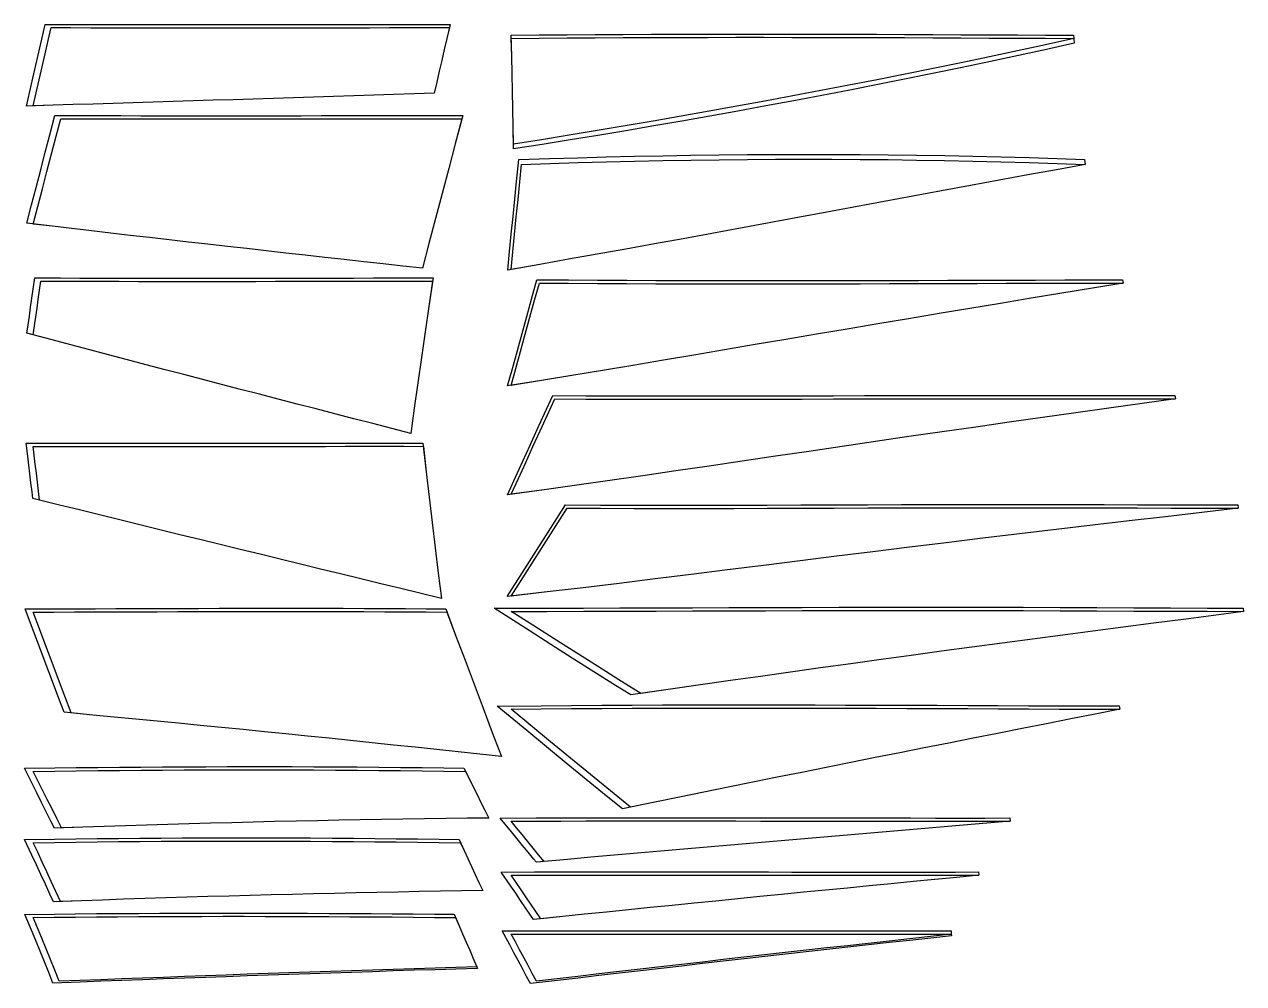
# Model space of a CAD drawing. Extents: x -48 to 15679, y -14 to 10688.
# Drawn here: x 8133 to 15679, y -14 to 5926 of the extents above; entities that cross this region are included whole.
import ezdxf

# ---------------------------------------------------------------- set-up
doc = ezdxf.new("R2010")
doc.units = 0
for name, color, linetype in [('22', 3, 'CONTINUOUS'), ('23', 3, 'CONTINUOUS'), ('24', 3, 'CONTINUOUS'), ('25', 3, 'CONTINUOUS'), ('26', 3, 'CONTINUOUS'), ('27', 3, 'CONTINUOUS'), ('28', 3, 'CONTINUOUS'), ('29', 3, 'CONTINUOUS'), ('31', 3, 'CONTINUOUS'), ('32', 3, 'CONTINUOUS'), ('33', 3, 'CONTINUOUS'), ('34', 3, 'CONTINUOUS'), ('35', 3, 'CONTINUOUS'), ('36', 3, 'CONTINUOUS'), ('37', 3, 'CONTINUOUS'), ('38', 3, 'CONTINUOUS'), ('39', 3, 'CONTINUOUS'), ('40', 3, 'CONTINUOUS')]:
    doc.layers.add(name, color=color, linetype=linetype)

msp = doc.modelspace()

# ---------------------------------------------------------------- linework, layer by layer
at = {"layer": '22', "color": 1, "linetype": 'CONTINUOUS'}
msp.add_lwpolyline([(8309.19, -11.4898), (8283.66, 53.734), (8256.93, 120.687), (8230.31, 186.56), (8203.68, 251.833), (8177.22, 316.001), (8136.19, 413.941), (8317.9, 416.346), (8448.47, 417.75), (8579.04, 418.96), (8709.63, 419.98), (8840.23, 420.845), (8970.86, 421.482), (9101.51, 421.946), (9232.18, 422.24), (9362.87, 422.397), (9493.6, 422.356), (9624.36, 422.166), (9755.13, 421.832), (9885.94, 421.374), (10016.8, 420.758), (10147.6, 420.019), (10278.5, 419.175), (10409.5, 418.194), (10540.4, 417.11), (10671.4, 415.936), (10793.6, 414.708), (10824, 344.232), (10845.7, 293.688), (10867.5, 242.979), (10889.3, 192.102), (10911.1, 141.052), (10937.2, 79.9522), (10804.1, 75.9137), (10675, 71.9281), (10545.8, 67.8766), (10416.6, 63.7599), (10287.4, 59.5794), (10158.2, 55.3357), (10029, 51.0298), (9899.81, 46.6632), (9770.58, 42.2369), (9641.34, 37.752), (9512.08, 33.2097), (9382.81, 28.6122), (9253.53, 23.9604), (9124.23, 19.2556), (8994.91, 14.4993), (8865.58, 9.6936), (8736.23, 4.8397), (8606.86, -0.061), (8477.47, -5.0069), (8309.19, -11.4898), (8309.19, -11.4898)], dxfattribs=at)
at = {"layer": '22', "color": 5, "linetype": 'CONTINUOUS'}
msp.add_lwpolyline([(8347.67, 0), (8320.91, 68.322), (8294.07, 135.521), (8267.33, 201.706), (8240.72, 266.94), (8214.2, 331.249), (8187.65, 394.62), (8318.16, 396.348), (8448.69, 397.751), (8579.23, 398.961), (8709.79, 399.98), (8840.36, 400.846), (8970.96, 401.483), (9101.58, 401.946), (9232.23, 402.24), (9362.9, 402.397), (9493.6, 402.356), (9624.33, 402.166), (9755.08, 401.832), (9885.87, 401.374), (10016.7, 400.758), (10147.5, 400.019), (10278.4, 399.175), (10409.3, 398.195), (10540.3, 397.111), (10671.3, 395.937), (10802.3, 394.62), (10824, 344.232), (10845.7, 293.688), (10867.5, 242.979), (10889.3, 192.102), (10911.1, 141.052), (10933, 89.8287), (10803.8, 85.909), (10674.6, 81.9232), (10545.5, 77.8716), (10416.3, 73.7546), (10287.1, 69.574), (10157.9, 65.3302), (10028.7, 61.024), (9899.46, 56.6573), (9770.23, 52.2309), (9640.98, 47.7458), (9511.73, 43.2034), (9382.45, 38.6058), (9253.16, 33.9538), (9123.86, 29.2489), (8994.54, 24.4924), (8865.2, 19.6866), (8735.85, 14.8325), (8606.48, 9.9317), (8477.08, 4.9856), (8347.67, 0), (8347.67, 0)], dxfattribs=at)
at = {"layer": '23', "color": 1, "linetype": 'CONTINUOUS'}
msp.add_lwpolyline([(8312.8, 492.279), (8291.47, 539.308), (8263.34, 600.605), (8235.3, 661.403), (8207.3, 721.903), (8179.38, 781.859), (8134.46, 877.447), (8319.23, 880.42), (8451.2, 882.184), (8583.16, 883.738), (8715.14, 885.079), (8847.16, 886.206), (8979.2, 887.14), (9111.29, 887.818), (9243.42, 888.282), (9375.58, 888.572), (9507.8, 888.596), (9640.07, 888.415), (9772.38, 888.034), (9904.74, 887.48), (10037.2, 886.694), (10169.6, 885.725), (10302.2, 884.601), (10434.8, 883.266), (10567.4, 881.768), (10700.1, 880.132), (10823.3, 878.431), (10855.4, 809.246), (10878.2, 760.072), (10901, 710.77), (10923.9, 661.337), (10946.8, 611.77), (10969.8, 562.069), (10838.8, 559.979), (10707.8, 557.747), (10576.9, 555.396), (10446, 552.917), (10315.1, 550.286), (10184.3, 547.533), (10053.5, 544.647), (9922.78, 541.604), (9792.06, 538.433), (9661.38, 535.123), (9530.72, 531.674), (9400.1, 528.053), (9269.51, 524.307), (9138.95, 520.418), (9008.41, 516.384), (8877.9, 512.173), (8747.41, 507.838), (8616.94, 503.358), (8486.49, 498.734), (8312.8, 492.279), (8312.8, 492.279)], dxfattribs=at)
at = {"layer": '23', "color": 5, "linetype": 'CONTINUOUS'}
msp.add_lwpolyline([(8356.06, 493.887), (8327.88, 555.863), (8299.7, 617.287), (8271.6, 678.224), (8243.6, 738.708), (8215.65, 798.741), (8187.65, 858.3), (8319.55, 860.423), (8451.46, 862.186), (8583.39, 863.739), (8715.35, 865.08), (8847.33, 866.207), (8979.34, 867.141), (9111.4, 867.818), (9243.49, 868.283), (9375.62, 868.572), (9507.8, 868.596), (9640.04, 868.415), (9772.32, 868.034), (9904.66, 867.48), (10037.1, 866.694), (10169.5, 865.725), (10302, 864.602), (10434.6, 863.267), (10567.2, 861.769), (10699.9, 860.133), (10832.6, 858.3), (10855.4, 809.246), (10878.2, 760.072), (10901, 710.77), (10923.9, 661.337), (10946.8, 611.77), (10969.8, 562.069), (10838.8, 559.979), (10707.8, 557.747), (10576.9, 555.396), (10446, 552.917), (10315.1, 550.286), (10184.3, 547.533), (10053.5, 544.647), (9922.78, 541.604), (9792.06, 538.433), (9661.38, 535.123), (9530.72, 531.674), (9400.1, 528.053), (9269.51, 524.307), (9138.95, 520.418), (9008.41, 516.384), (8877.9, 512.173), (8747.41, 507.838), (8616.94, 503.358), (8486.49, 498.734), (8356.06, 493.887), (8356.06, 493.887)], dxfattribs=at)
at = {"layer": '24', "color": 1, "linetype": 'CONTINUOUS'}
msp.add_lwpolyline([(8318.55, 948.693), (8297.49, 991.174), (8268.33, 1049.67), (8239.21, 1107.99), (8210.11, 1166.2), (8181.04, 1224.2), (8133.14, 1319.28), (8320.85, 1321.66), (8454.31, 1323.21), (8587.78, 1324.61), (8721.25, 1325.86), (8854.75, 1326.95), (8988.27, 1327.89), (9121.84, 1328.63), (9255.45, 1329.18), (9389.11, 1329.53), (9522.82, 1329.72), (9656.61, 1329.66), (9790.46, 1329.41), (9924.37, 1328.97), (10058.4, 1328.29), (10192.5, 1327.4), (10326.6, 1326.34), (10460.9, 1325.04), (10595.2, 1323.54), (10729.6, 1321.87), (10853.9, 1320.11), (10887.6, 1252.06), (10911.3, 1204.06), (10935.1, 1155.96), (10959, 1107.78), (10982.8, 1059.49), (11006.8, 1011.11), (10874, 1009.58), (10741.4, 1007.88), (10608.7, 1006.03), (10476.2, 1004.04), (10343.7, 1001.86), (10211.3, 999.535), (10078.9, 997.055), (9946.58, 994.386), (9814.33, 991.573), (9682.13, 988.6), (9549.98, 985.468), (9417.89, 982.14), (9285.84, 978.68), (9153.83, 975.065), (9021.87, 971.274), (8889.94, 967.349), (8758.05, 963.28), (8626.17, 959.075), (8494.32, 954.736), (8318.55, 948.693), (8318.55, 948.693)], dxfattribs=at)
at = {"layer": '24', "color": 5, "linetype": 'CONTINUOUS'}
msp.add_lwpolyline([(8362.49, 950.204), (8333.31, 1008.96), (8304.13, 1067.51), (8274.99, 1125.88), (8245.89, 1184.09), (8216.8, 1242.12), (8187.65, 1299.97), (8321.1, 1301.66), (8454.54, 1303.21), (8587.99, 1304.61), (8721.44, 1305.86), (8854.91, 1306.95), (8988.41, 1307.89), (9121.95, 1308.63), (9255.54, 1309.18), (9389.17, 1309.53), (9522.85, 1309.72), (9656.6, 1309.66), (9790.42, 1309.41), (9924.31, 1308.97), (10058.3, 1308.29), (10192.3, 1307.4), (10326.5, 1306.34), (10460.7, 1305.04), (10595, 1303.54), (10729.4, 1301.87), (10863.8, 1299.97), (10887.6, 1252.06), (10911.3, 1204.06), (10935.1, 1155.96), (10959, 1107.78), (10982.8, 1059.49), (11006.8, 1011.11), (10874, 1009.58), (10741.4, 1007.88), (10608.7, 1006.03), (10476.2, 1004.04), (10343.7, 1001.86), (10211.3, 999.535), (10078.9, 997.055), (9946.58, 994.386), (9814.33, 991.573), (9682.13, 988.6), (9549.98, 985.468), (9417.89, 982.14), (9285.84, 978.68), (9153.83, 975.065), (9021.87, 971.274), (8889.94, 967.349), (8758.05, 963.28), (8626.17, 959.075), (8494.32, 954.736), (8362.49, 950.204), (8362.49, 950.204)], dxfattribs=at)
at = {"layer": '25', "color": 1, "linetype": 'CONTINUOUS'}
msp.add_lwpolyline([(8379.06, 1666.16), (8346.7, 1751.82), (8307.3, 1855.82), (8267.96, 1959.98), (8228.76, 2064.12), (8189.57, 2168.27), (8137.39, 2306.3), (8315.53, 2306.84), (8443.45, 2307.26), (8571.34, 2307.69), (8699.22, 2308.12), (8827.09, 2308.55), (8954.96, 2308.95), (9082.82, 2309.34), (9210.69, 2309.68), (9338.58, 2309.96), (9466.48, 2310.2), (9594.42, 2310.34), (9722.4, 2310.4), (9850.43, 2310.36), (9978.5, 2310.22), (10106.7, 2309.95), (10234.9, 2309.55), (10363.2, 2309.02), (10491.6, 2308.32), (10620.1, 2307.46), (10741, 2306.51), (10804.2, 2138.23), (10860.4, 1989.76), (10916.6, 1840.85), (10972.8, 1691.41), (11029.1, 1541.49), (11086, 1391.23), (10952.3, 1405.95), (10818.7, 1420.51), (10685.1, 1434.93), (10551.7, 1449.2), (10418.3, 1463.31), (10285, 1477.3), (10151.7, 1491.14), (10018.5, 1504.84), (9885.41, 1518.43), (9752.34, 1531.9), (9619.32, 1545.24), (9486.35, 1558.49), (9353.42, 1571.64), (9220.51, 1584.71), (9087.64, 1597.69), (8954.79, 1610.62), (8821.95, 1623.49), (8689.12, 1636.31), (8556.29, 1649.11), (8379.06, 1666.16), (8379.06, 1666.16)], dxfattribs=at)
at = {"layer": '25', "color": 5, "linetype": 'CONTINUOUS'}
msp.add_lwpolyline([(8423.44, 1661.89), (8384.12, 1765.96), (8344.71, 1869.99), (8305.39, 1974.08), (8266.2, 2078.21), (8227.01, 2182.36), (8187.65, 2286.45), (8315.59, 2286.84), (8443.51, 2287.26), (8571.41, 2287.69), (8699.29, 2288.12), (8827.16, 2288.55), (8955.02, 2288.95), (9082.88, 2289.34), (9210.74, 2289.68), (9338.62, 2289.96), (9466.51, 2290.2), (9594.44, 2290.34), (9722.41, 2290.4), (9850.42, 2290.36), (9978.48, 2290.22), (10106.6, 2289.95), (10234.8, 2289.55), (10363.1, 2289.02), (10491.5, 2288.32), (10620, 2287.46), (10748.6, 2286.45), (10804.2, 2138.23), (10860.4, 1989.76), (10916.6, 1840.85), (10972.8, 1691.41), (11029.1, 1541.49), (11086, 1391.23), (10952.3, 1405.95), (10818.7, 1420.51), (10685.1, 1434.93), (10551.7, 1449.2), (10418.3, 1463.31), (10285, 1477.3), (10151.7, 1491.14), (10018.5, 1504.84), (9885.41, 1518.43), (9752.34, 1531.9), (9619.32, 1545.24), (9486.35, 1558.49), (9353.42, 1571.64), (9220.51, 1584.71), (9087.64, 1597.69), (8954.79, 1610.62), (8821.95, 1623.49), (8689.12, 1636.31), (8556.29, 1649.11), (8423.44, 1661.89), (8423.44, 1661.89)], dxfattribs=at)
at = {"layer": '26', "color": 1, "linetype": 'CONTINUOUS'}
msp.add_lwpolyline([(8185.07, 2990.65), (8180.34, 3031.1), (8173.86, 3086.5), (8167.38, 3141.93), (8160.9, 3197.4), (8154.41, 3252.89), (8145.04, 3333.12), (8308.28, 3332.84), (8428.86, 3332.66), (8549.44, 3332.49), (8670.01, 3332.38), (8790.58, 3332.31), (8911.16, 3332.28), (9031.74, 3332.28), (9152.34, 3332.32), (9272.95, 3332.38), (9393.59, 3332.47), (9514.25, 3332.56), (9634.95, 3332.67), (9755.68, 3332.78), (9876.46, 3332.89), (9997.29, 3332.99), (10118.2, 3333.07), (10239.1, 3333.12), (10360.2, 3333.14), (10481.3, 3333.12), (10600.2, 3333.05), (10620.5, 3155.87), (10639, 2998.75), (10657.5, 2841.64), (10676, 2684.54), (10694.7, 2527.45), (10713.8, 2370.4), (10588.9, 2401.04), (10464.1, 2431.6), (10339.4, 2462.1), (10214.7, 2492.55), (10090.2, 2522.96), (9965.71, 2553.34), (9841.3, 2583.7), (9716.94, 2614.05), (9592.63, 2644.39), (9468.35, 2674.74), (9344.12, 2705.13), (9219.91, 2735.52), (9095.71, 2765.95), (8971.54, 2796.43), (8847.37, 2826.94), (8723.21, 2857.51), (8599.05, 2888.14), (8474.89, 2918.82), (8350.72, 2949.58), (8185.07, 2990.65), (8185.07, 2990.65)], dxfattribs=at)
at = {"layer": '26', "color": 5, "linetype": 'CONTINUOUS'}
msp.add_lwpolyline([(8226.54, 2980.37), (8220.07, 3035.74), (8213.59, 3091.14), (8207.11, 3146.58), (8200.63, 3202.04), (8194.14, 3257.53), (8187.65, 3313.05), (8308.24, 3312.84), (8428.83, 3312.66), (8549.41, 3312.49), (8669.99, 3312.38), (8790.57, 3312.31), (8911.15, 3312.28), (9031.74, 3312.28), (9152.34, 3312.32), (9272.96, 3312.38), (9393.6, 3312.47), (9514.27, 3312.56), (9634.97, 3312.67), (9755.7, 3312.78), (9876.48, 3312.89), (9997.3, 3312.99), (10118.2, 3313.07), (10239.2, 3313.12), (10360.2, 3313.14), (10481.3, 3313.12), (10602.5, 3313.05), (10620.5, 3155.87), (10639, 2998.75), (10657.5, 2841.64), (10676, 2684.54), (10694.7, 2527.45), (10713.8, 2370.4), (10588.9, 2401.04), (10464.1, 2431.6), (10339.4, 2462.1), (10214.7, 2492.55), (10090.2, 2522.96), (9965.71, 2553.34), (9841.3, 2583.7), (9716.94, 2614.05), (9592.63, 2644.39), (9468.35, 2674.74), (9344.12, 2705.13), (9219.91, 2735.52), (9095.71, 2765.95), (8971.54, 2796.43), (8847.37, 2826.94), (8723.21, 2857.51), (8599.05, 2888.14), (8474.89, 2918.82), (8350.72, 2949.58), (8226.54, 2980.37), (8226.54, 2980.37)], dxfattribs=at)
at = {"layer": '27', "color": 1, "linetype": 'CONTINUOUS'}
msp.add_lwpolyline([(8148.72, 4013.88), (8155.94, 4064.54), (8163.84, 4119.93), (8171.74, 4175.35), (8179.64, 4230.8), (8187.55, 4286.26), (8197.53, 4356.2), (8356.03, 4355.79), (8476.94, 4355.51), (8597.86, 4355.24), (8718.79, 4355.03), (8839.74, 4354.87), (8960.73, 4354.76), (9081.74, 4354.7), (9202.78, 4354.67), (9323.86, 4354.69), (9444.98, 4354.74), (9566.15, 4354.82), (9687.37, 4354.92), (9808.64, 4355.05), (9929.97, 4355.2), (10051.3, 4355.34), (10172.8, 4355.51), (10294.3, 4355.67), (10415.9, 4355.83), (10537.6, 4355.97), (10662.3, 4356.11), (10636.4, 4178.65), (10613.7, 4021.3), (10591, 3864.05), (10568.5, 3706.94), (10546.2, 3549.97), (10524.1, 3393.14), (10406.7, 3423.36), (10289.4, 3453.57), (10172.2, 3483.81), (10055.1, 3514.05), (9938.06, 3544.31), (9821.1, 3574.6), (9704.19, 3604.92), (9587.33, 3635.27), (9470.52, 3665.66), (9353.76, 3696.11), (9237.04, 3726.6), (9120.35, 3757.14), (9003.69, 3787.73), (8887.06, 3818.39), (8770.46, 3849.11), (8653.87, 3879.88), (8537.3, 3910.72), (8420.75, 3941.64), (8304.2, 3972.57), (8148.72, 4013.88), (8148.72, 4013.88)], dxfattribs=at)
at = {"layer": '27', "color": 5, "linetype": 'CONTINUOUS'}
msp.add_lwpolyline([(8187.65, 4003.54), (8195.54, 4058.9), (8203.44, 4114.29), (8211.34, 4169.71), (8219.24, 4225.15), (8227.15, 4280.62), (8235.07, 4336.1), (8355.98, 4335.79), (8476.89, 4335.51), (8597.81, 4335.24), (8718.76, 4335.03), (8839.72, 4334.87), (8960.71, 4334.76), (9081.73, 4334.7), (9202.77, 4334.67), (9323.86, 4334.69), (9444.99, 4334.74), (9566.17, 4334.82), (9687.38, 4334.92), (9808.66, 4335.05), (9929.99, 4335.2), (10051.4, 4335.34), (10172.8, 4335.51), (10294.4, 4335.67), (10416, 4335.83), (10537.6, 4335.97), (10659.4, 4336.1), (10636.4, 4178.65), (10613.7, 4021.3), (10591, 3864.05), (10568.5, 3706.94), (10546.2, 3549.97), (10524.1, 3393.14), (10406.7, 3423.36), (10289.4, 3453.57), (10172.2, 3483.81), (10055.1, 3514.05), (9938.06, 3544.31), (9821.1, 3574.6), (9704.19, 3604.92), (9587.33, 3635.27), (9470.52, 3665.66), (9353.76, 3696.11), (9237.04, 3726.6), (9120.35, 3757.14), (9003.69, 3787.73), (8887.06, 3818.39), (8770.46, 3849.11), (8653.87, 3879.88), (8537.3, 3910.72), (8420.75, 3941.64), (8304.2, 3972.57), (8187.65, 4003.54), (8187.65, 4003.54)], dxfattribs=at)
at = {"layer": '28', "color": 1, "linetype": 'CONTINUOUS'}
msp.add_lwpolyline([(8147.54, 4694.53), (8177.34, 4808.45), (8205.74, 4917.04), (8234.18, 5025.69), (8262.63, 5134.4), (8291.11, 5243.15), (8322.22, 5361.9), (8482.07, 5361.53), (8605.81, 5361.28), (8729.58, 5361.08), (8853.37, 5360.89), (8977.2, 5360.75), (9101.08, 5360.67), (9225, 5360.62), (9348.97, 5360.59), (9472.99, 5360.62), (9597.07, 5360.67), (9721.2, 5360.74), (9845.39, 5360.83), (9969.65, 5360.94), (10094, 5361.06), (10218.4, 5361.2), (10342.8, 5361.33), (10467.3, 5361.46), (10591.9, 5361.59), (10716.6, 5361.71), (10846.7, 5361.82), (10800.4, 5187.37), (10759.4, 5032.97), (10718.5, 4878.64), (10677.7, 4724.4), (10637, 4570.25), (10596.5, 4416.2), (10475.5, 4429.6), (10354.5, 4443.02), (10233.7, 4456.43), (10112.9, 4469.86), (9992.18, 4483.31), (9871.55, 4496.8), (9750.97, 4510.3), (9630.45, 4523.83), (9510, 4537.42), (9389.59, 4551.02), (9269.23, 4564.67), (9148.92, 4578.37), (9028.66, 4592.13), (8908.43, 4605.93), (8788.24, 4619.78), (8668.07, 4633.69), (8547.94, 4647.66), (8427.84, 4661.7), (8307.74, 4675.73), (8147.54, 4694.53), (8147.54, 4694.53)], dxfattribs=at)
at = {"layer": '28', "color": 5, "linetype": 'CONTINUOUS'}
msp.add_lwpolyline([(8187.65, 4689.82), (8216.04, 4798.33), (8244.44, 4906.91), (8272.87, 5015.56), (8301.33, 5124.27), (8329.81, 5233.02), (8358.31, 5341.82), (8482.03, 5341.53), (8605.77, 5341.28), (8729.55, 5341.08), (8853.34, 5340.89), (8977.18, 5340.75), (9101.06, 5340.67), (9224.99, 5340.62), (9348.96, 5340.59), (9472.99, 5340.62), (9597.08, 5340.67), (9721.22, 5340.74), (9845.41, 5340.83), (9969.67, 5340.94), (10094, 5341.06), (10218.4, 5341.2), (10342.8, 5341.33), (10467.4, 5341.46), (10592, 5341.59), (10716.6, 5341.71), (10841.4, 5341.82), (10800.4, 5187.37), (10759.4, 5032.97), (10718.5, 4878.64), (10677.7, 4724.4), (10637, 4570.25), (10596.5, 4416.2), (10475.5, 4429.6), (10354.5, 4443.02), (10233.7, 4456.43), (10112.9, 4469.86), (9992.18, 4483.31), (9871.55, 4496.8), (9750.97, 4510.3), (9630.45, 4523.83), (9510, 4537.42), (9389.59, 4551.02), (9269.23, 4564.67), (9148.92, 4578.37), (9028.66, 4592.13), (8908.43, 4605.93), (8788.24, 4619.78), (8668.07, 4633.69), (8547.94, 4647.66), (8427.84, 4661.7), (8307.74, 4675.73), (8187.65, 4689.82), (8187.65, 4689.82)], dxfattribs=at)
at = {"layer": '29', "color": 1, "linetype": 'CONTINUOUS'}
msp.add_lwpolyline([(8146.35, 5420.69), (8167.09, 5511.49), (8185.53, 5592.19), (8203.98, 5672.91), (8222.43, 5753.65), (8240.89, 5834.4), (8261.91, 5926.33), (8421.22, 5926), (8544.07, 5925.79), (8666.95, 5925.62), (8789.86, 5925.47), (8912.82, 5925.37), (9035.83, 5925.3), (9158.88, 5925.26), (9281.98, 5925.25), (9405.12, 5925.26), (9528.33, 5925.3), (9651.59, 5925.36), (9774.91, 5925.44), (9898.28, 5925.52), (10021.7, 5925.63), (10145.2, 5925.73), (10268.8, 5925.84), (10392.4, 5925.95), (10516.2, 5926.06), (10639.9, 5926.17), (10768.5, 5926.26), (10748.1, 5838.59), (10732.3, 5770.93), (10716.6, 5703.28), (10700.9, 5635.63), (10685.2, 5568), (10669.5, 5500.37), (10544.8, 5496.31), (10420.2, 5492.23), (10295.7, 5488.15), (10171.2, 5484.07), (10046.8, 5480), (9922.5, 5475.94), (9798.24, 5471.89), (9674.04, 5467.85), (9549.92, 5463.85), (9425.84, 5459.86), (9301.82, 5455.89), (9177.86, 5451.96), (9053.95, 5448.07), (8930.08, 5444.21), (8806.25, 5440.4), (8682.47, 5436.62), (8558.74, 5432.9), (8435.01, 5429.19), (8311.32, 5425.52), (8146.35, 5420.69), (8146.35, 5420.69)], dxfattribs=at)
at = {"layer": '29', "color": 5, "linetype": 'CONTINUOUS'}
msp.add_lwpolyline([(8187.65, 5421.9), (8206.09, 5502.58), (8224.53, 5583.28), (8242.98, 5664), (8261.43, 5744.74), (8279.89, 5825.49), (8298.35, 5906.25), (8421.18, 5906), (8544.03, 5905.79), (8666.92, 5905.62), (8789.84, 5905.47), (8912.81, 5905.37), (9035.81, 5905.3), (9158.87, 5905.26), (9281.97, 5905.25), (9405.13, 5905.26), (9528.33, 5905.3), (9651.6, 5905.36), (9774.92, 5905.44), (9898.3, 5905.52), (10021.7, 5905.63), (10145.2, 5905.73), (10268.8, 5905.84), (10392.5, 5905.95), (10516.2, 5906.06), (10640, 5906.17), (10763.8, 5906.25), (10748.1, 5838.59), (10732.3, 5770.93), (10716.6, 5703.28), (10700.9, 5635.63), (10685.2, 5568), (10669.5, 5500.37), (10544.8, 5496.31), (10420.2, 5492.23), (10295.7, 5488.15), (10171.2, 5484.07), (10046.8, 5480), (9922.5, 5475.94), (9798.24, 5471.89), (9674.04, 5467.85), (9549.92, 5463.85), (9425.84, 5459.86), (9301.82, 5455.89), (9177.86, 5451.96), (9053.95, 5448.07), (8930.08, 5444.21), (8806.25, 5440.4), (8682.47, 5436.62), (8558.74, 5432.9), (8435.01, 5429.19), (8311.32, 5425.52), (8187.65, 5421.9), (8187.65, 5421.9)], dxfattribs=at)
at = {"layer": '31', "color": 1, "linetype": 'CONTINUOUS'}
msp.add_lwpolyline([(11265.2, -14.4973), (11241.3, 30.2425), (11215.1, 79.1285), (11189, 127.838), (11162.9, 176.463), (11136.8, 224.913), (11089.8, 312.151), (11282, 312.292), (11418.1, 312.367), (11554.2, 312.409), (11690.4, 312.443), (11826.5, 312.457), (11962.7, 312.474), (12098.9, 312.48), (12235.1, 312.489), (12371.3, 312.502), (12507.5, 312.514), (12643.8, 312.529), (12780, 312.542), (12916.2, 312.552), (13052.5, 312.516), (13188.8, 312.377), (13325, 312.28), (13461.2, 312.218), (13597.4, 312.186), (13733.6, 312.18), (13868.7, 312.192), (13869.8, 292.192), (13870.4, 282.191), (13742.6, 267.874), (13614.2, 253.529), (13485.9, 239.215), (13357.5, 224.928), (13229.1, 210.664), (13100.7, 196.421), (12972.3, 182.07), (12843.9, 167.626), (12715.6, 153.136), (12587.2, 138.597), (12458.9, 124.007), (12330.6, 109.362), (12202.2, 94.6613), (12073.9, 79.9015), (11945.6, 65.0819), (11817.3, 50.2003), (11689, 35.2564), (11560.6, 20.2487), (11432.3, 5.1771), (11265.2, -14.4973), (11265.2, -14.4973)], dxfattribs=at)
at = {"layer": '31', "color": 5, "linetype": 'CONTINUOUS'}
msp.add_lwpolyline([(11302.8, 0), (11276.6, 49.0898), (11250.4, 98.0146), (11224.2, 146.783), (11198.1, 195.4), (11172, 243.869), (11146, 292.192), (11282, 292.292), (11418.1, 292.367), (11554.2, 292.409), (11690.4, 292.443), (11826.5, 292.457), (11962.7, 292.474), (12098.9, 292.48), (12235.1, 292.489), (12371.3, 292.502), (12507.5, 292.514), (12643.8, 292.529), (12780, 292.542), (12916.2, 292.552), (13052.5, 292.516), (13188.7, 292.377), (13325, 292.28), (13461.2, 292.218), (13597.4, 292.186), (13733.6, 292.18), (13869.8, 292.192), (13741.5, 277.812), (13613.1, 263.467), (13484.7, 249.153), (13356.4, 234.867), (13228, 220.603), (13099.5, 206.359), (12971.2, 192.007), (12842.8, 177.562), (12714.5, 163.072), (12586.1, 148.533), (12457.8, 133.942), (12329.4, 119.297), (12201.1, 104.596), (12072.8, 89.8355), (11944.4, 75.0153), (11816.1, 60.1332), (11687.8, 45.1887), (11559.5, 30.1805), (11431.2, 15.1085), (11302.8, 0), (11302.8, 0)], dxfattribs=at)
at = {"layer": '32', "color": 1, "linetype": 'CONTINUOUS'}
msp.add_lwpolyline([(11284.6, 382.383), (11265.9, 409.811), (11235.2, 454.929), (11204.5, 499.927), (11173.9, 544.842), (11143.4, 589.639), (11084, 676.742), (11290.6, 677.135), (11435.3, 677.317), (11580, 677.396), (11724.8, 677.425), (11869.6, 677.384), (12014.5, 677.314), (12159.3, 677.228), (12304.2, 677.127), (12449, 677.031), (12593.8, 676.939), (12738.6, 676.863), (12883.4, 676.802), (13028.1, 676.759), (13172.8, 676.709), (13317.6, 676.564), (13462.2, 676.499), (13606.8, 676.504), (13751.3, 676.573), (13895.8, 676.694), (14038.2, 676.858), (14040.2, 656.86), (14040.2, 656.86), (13904.7, 643.607), (13769.1, 630.369), (13633.5, 617.147), (13498, 603.944), (13362.3, 590.763), (13226.7, 577.605), (13091.1, 564.323), (12955.5, 550.964), (12820, 537.566), (12684.4, 524.126), (12548.8, 510.644), (12413.3, 497.118), (12277.8, 483.549), (12142.3, 469.935), (12006.8, 456.263), (11871.3, 442.545), (11735.9, 428.762), (11600.5, 414.926), (11465.1, 401.016), (11284.6, 382.383), (11284.6, 382.383)], dxfattribs=at)
at = {"layer": '32', "color": 5, "linetype": 'CONTINUOUS'}
msp.add_lwpolyline([(11329.8, 387.049), (11299, 432.305), (11268.3, 477.439), (11237.6, 522.458), (11207, 567.367), (11176.5, 612.168), (11146, 656.86), (11290.6, 657.135), (11435.3, 657.317), (11580, 657.396), (11724.8, 657.425), (11869.6, 657.384), (12014.5, 657.314), (12159.3, 657.228), (12304.1, 657.127), (12449, 657.031), (12593.8, 656.939), (12738.6, 656.863), (12883.4, 656.802), (13028.1, 656.759), (13172.8, 656.709), (13317.5, 656.564), (13462.2, 656.499), (13606.8, 656.504), (13751.3, 656.573), (13895.8, 656.694), (14040.2, 656.86), (13904.7, 643.607), (13769.1, 630.369), (13633.5, 617.147), (13498, 603.944), (13362.3, 590.763), (13226.7, 577.605), (13091.1, 564.323), (12955.5, 550.964), (12820, 537.566), (12684.4, 524.126), (12548.8, 510.644), (12413.3, 497.118), (12277.8, 483.549), (12142.3, 469.935), (12006.8, 456.263), (11871.3, 442.545), (11735.9, 428.762), (11600.5, 414.926), (11465.1, 401.016), (11329.8, 387.049), (11329.8, 387.049)], dxfattribs=at)
at = {"layer": '33', "color": 1, "linetype": 'CONTINUOUS'}
msp.add_lwpolyline([(11302.1, 737.743), (11285.2, 758.453), (11251, 800.102), (11216.9, 841.685), (11182.9, 883.188), (11148.9, 924.623), (11078.1, 1011.01), (11300, 1012.05), (11454.3, 1012.6), (11608.8, 1012.95), (11763.3, 1013.17), (11917.9, 1013.27), (12072.5, 1013.26), (12227.2, 1013.18), (12381.9, 1013.04), (12536.5, 1012.87), (12691.2, 1012.66), (12845.8, 1012.45), (13000.3, 1012.24), (13154.8, 1012.05), (13309.2, 1011.86), (13463.6, 1011.55), (13617.8, 1011.34), (13771.9, 1011.22), (13926, 1011.19), (14079.9, 1011.23), (14232.1, 1011.33), (14233.8, 991.33), (14089.9, 978.94), (13945.9, 966.586), (13801.9, 954.275), (13657.9, 942.012), (13513.7, 929.802), (13369.5, 917.651), (13225.3, 905.38), (13081.1, 893.067), (12936.9, 880.737), (12792.6, 868.381), (12648.3, 856.002), (12504, 843.587), (12359.7, 831.138), (12215.4, 818.638), (12071.1, 806.086), (11926.9, 793.473), (11782.6, 780.767), (11638.5, 767.986), (11494.4, 755.09), (11302.1, 737.743), (11302.1, 737.743)], dxfattribs=at)
at = {"layer": '33', "color": 5, "linetype": 'CONTINUOUS'}
msp.add_lwpolyline([(11350.3, 742.09), (11316.1, 783.82), (11281.9, 825.469), (11247.8, 867.044), (11213.8, 908.546), (11179.9, 949.976), (11146, 991.33), (11300.1, 992.05), (11454.4, 992.596), (11608.8, 992.953), (11763.3, 993.17), (11917.9, 993.27), (12072.5, 993.262), (12227.2, 993.184), (12381.9, 993.041), (12536.5, 992.866), (12691.2, 992.662), (12845.7, 992.454), (13000.3, 992.245), (13154.8, 992.048), (13309.2, 991.856), (13463.5, 991.546), (13617.8, 991.337), (13771.9, 991.22), (13926, 991.187), (14079.9, 991.228), (14233.8, 991.33), (14089.9, 978.94), (13945.9, 966.586), (13801.9, 954.275), (13657.9, 942.012), (13513.7, 929.802), (13369.5, 917.651), (13225.3, 905.38), (13081.1, 893.067), (12936.9, 880.737), (12792.6, 868.381), (12648.3, 856.002), (12504, 843.587), (12359.7, 831.138), (12215.4, 818.638), (12071.1, 806.086), (11926.9, 793.473), (11782.6, 780.767), (11638.5, 767.986), (11494.4, 755.09), (11350.3, 742.09), (11350.3, 742.09)], dxfattribs=at)
at = {"layer": '34', "color": 1, "linetype": 'CONTINUOUS'}
msp.add_lwpolyline([(11834.4, 1067.15), (11734.9, 1147.95), (11610.7, 1249.18), (11487.1, 1350.69), (11364.4, 1452.17), (11242.3, 1553.62), (11060, 1704.54), (11332.4, 1706.96), (11519.3, 1708.39), (11706.6, 1709.59), (11894.4, 1710.52), (12082.4, 1711.21), (12270.8, 1711.66), (12459.5, 1711.9), (12648.4, 1711.93), (12837.5, 1711.79), (13026.7, 1711.5), (13215.9, 1711.09), (13405, 1710.57), (13594.1, 1709.98), (13783.1, 1709.32), (13971.9, 1708.45), (14160.4, 1707.62), (14348.8, 1706.9), (14536.8, 1706.28), (14724.7, 1705.75), (14908.3, 1705.31), (14912.3, 1685.3), (14761.4, 1655.23), (14610.4, 1625.19), (14459.3, 1595.18), (14308.1, 1565.22), (14156.7, 1535.31), (14005.3, 1505.44), (13853.8, 1475.4), (13702.3, 1445.3), (13550.8, 1415.15), (13399.2, 1384.94), (13247.5, 1354.66), (13095.9, 1324.31), (12944.2, 1293.88), (12792.6, 1263.36), (12641, 1232.74), (12489.5, 1202), (12338.2, 1171.13), (12186.9, 1140.11), (12035.8, 1108.93), (11834.4, 1067.15), (11834.4, 1067.15)], dxfattribs=at)
at = {"layer": '34', "color": 5, "linetype": 'CONTINUOUS'}
msp.add_lwpolyline([(11884.8, 1077.62), (11760.1, 1178.99), (11636, 1280.19), (11512.6, 1381.51), (11389.9, 1482.98), (11267.9, 1584.39), (11146, 1685.3), (11332.5, 1686.96), (11519.5, 1688.39), (11706.8, 1689.59), (11894.5, 1690.52), (12082.5, 1691.21), (12270.9, 1691.66), (12459.5, 1691.9), (12648.4, 1691.93), (12837.5, 1691.79), (13026.6, 1691.5), (13215.8, 1691.09), (13405, 1690.57), (13594.1, 1689.98), (13783, 1689.32), (13971.8, 1688.45), (14160.4, 1687.62), (14348.7, 1686.9), (14536.8, 1686.28), (14724.6, 1685.75), (14912.3, 1685.3), (14761.4, 1655.23), (14610.4, 1625.19), (14459.3, 1595.18), (14308.1, 1565.22), (14156.7, 1535.31), (14005.3, 1505.44), (13853.8, 1475.4), (13702.3, 1445.3), (13550.8, 1415.15), (13399.2, 1384.94), (13247.5, 1354.66), (13095.9, 1324.31), (12944.2, 1293.88), (12792.6, 1263.36), (12641, 1232.74), (12489.5, 1202), (12338.2, 1171.13), (12186.9, 1140.11), (12035.8, 1108.93), (11884.8, 1077.62), (11884.8, 1077.62)], dxfattribs=at)
at = {"layer": '35', "color": 1, "linetype": 'CONTINUOUS'}
msp.add_lwpolyline([(11886.4, 1773.64), (11792.1, 1832.43), (11658.1, 1916.83), (11524.3, 2001.71), (11391, 2086.78), (11257.7, 2171.99), (11040.3, 2310.56), (11369.8, 2310.83), (11593.8, 2311.26), (11818.1, 2311.89), (12042.9, 2312.64), (12268.1, 2313.46), (12493.8, 2314.28), (12720.1, 2315.05), (12947, 2315.71), (13174.4, 2316.24), (13402.1, 2316.59), (13630.2, 2316.76), (13858.5, 2316.72), (14086.9, 2316.47), (14315.2, 2316.02), (14543.4, 2315.16), (14771.3, 2314.16), (14998.9, 2313.2), (15226.1, 2312.29), (15452.9, 2311.44), (15676.7, 2310.66), (15679.3, 2290.65), (15679.3, 2290.65), (15493.3, 2266.08), (15307.1, 2241.56), (15120.6, 2217.07), (14933.8, 2192.63), (14746.9, 2168.21), (14559.7, 2143.77), (14372.3, 2119), (14184.9, 2094.08), (13997.4, 2069), (13809.9, 2043.74), (13622.5, 2018.31), (13435.2, 1992.69), (13248.1, 1966.88), (13061.2, 1940.9), (12874.6, 1914.73), (12688.5, 1888.43), (12502.6, 1861.98), (12317.2, 1835.45), (12132.2, 1808.84), (11886.4, 1773.64), (11886.4, 1773.64)], dxfattribs=at)
at = {"layer": '35', "color": 5, "linetype": 'CONTINUOUS'}
msp.add_lwpolyline([(11947.5, 1782.39), (11813.3, 1866.34), (11679.4, 1950.68), (11545.8, 2035.42), (11412.5, 2120.5), (11279.3, 2205.69), (11146, 2290.65), (11369.8, 2290.83), (11593.9, 2291.26), (11818.2, 2291.89), (12042.9, 2292.64), (12268.1, 2293.46), (12493.9, 2294.28), (12720.2, 2295.05), (12947.1, 2295.71), (13174.4, 2296.24), (13402.2, 2296.59), (13630.3, 2296.76), (13858.5, 2296.72), (14086.9, 2296.47), (14315.2, 2296.02), (14543.3, 2295.16), (14771.2, 2294.16), (14998.8, 2293.2), (15226, 2292.29), (15452.8, 2291.44), (15679.3, 2290.65), (15493.3, 2266.08), (15307.1, 2241.56), (15120.6, 2217.07), (14933.8, 2192.63), (14746.9, 2168.21), (14559.7, 2143.77), (14372.3, 2119), (14184.9, 2094.08), (13997.4, 2069), (13809.9, 2043.74), (13622.5, 2018.31), (13435.2, 1992.69), (13248.1, 1966.88), (13061.2, 1940.9), (12874.6, 1914.73), (12688.5, 1888.43), (12502.6, 1861.98), (12317.2, 1835.45), (12132.2, 1808.84), (11947.5, 1782.39), (11947.5, 1782.39)], dxfattribs=at)
at = {"layer": '36', "color": 1, "linetype": 'CONTINUOUS'}
msp.add_lwpolyline([(11120.4, 2382.54), (11186.8, 2486.82), (11244.5, 2577.5), (11302.3, 2668.27), (11360.2, 2759.08), (11418.2, 2849.99), (11482.2, 2950.25), (11698.6, 2949.3), (11904.3, 2948.78), (12110.2, 2948.6), (12316.5, 2948.67), (12523.3, 2949), (12730.4, 2949.5), (12938, 2950.1), (13145.9, 2950.77), (13354.2, 2951.42), (13562.7, 2952.02), (13771.5, 2952.52), (13980.3, 2952.88), (14189.2, 2952.94), (14398.1, 2952.6), (14606.7, 2952.25), (14815.2, 2951.87), (15023.4, 2951.47), (15231.4, 2951.05), (15439.1, 2950.62), (15644.1, 2950.2), (15646.5, 2930.2), (15646.5, 2930.2), (15421.5, 2903.74), (15196.2, 2877.29), (14970.6, 2850.81), (14744.5, 2824.31), (14518.2, 2797.78), (14291.6, 2771), (14065, 2743.69), (13838.3, 2716.09), (13611.7, 2688.26), (13385.4, 2660.21), (13159.4, 2632.03), (12933.8, 2603.78), (12708.7, 2575.55), (12484.1, 2547.42), (12260.1, 2519.5), (12036.6, 2491.85), (11813.5, 2464.56), (11590.8, 2437.73), (11368.3, 2411.34), (11120.4, 2382.54), (11120.4, 2382.54)], dxfattribs=at)
at = {"layer": '36', "color": 5, "linetype": 'CONTINUOUS'}
msp.add_lwpolyline([(11146, 2385.52), (11203.7, 2476.08), (11261.4, 2566.76), (11319.2, 2657.52), (11377.1, 2748.33), (11435, 2839.23), (11493.1, 2930.2), (11698.6, 2929.3), (11904.2, 2928.78), (12110.2, 2928.6), (12316.5, 2928.67), (12523.3, 2929), (12730.5, 2929.5), (12938, 2930.1), (13146, 2930.77), (13354.2, 2931.42), (13562.8, 2932.02), (13771.5, 2932.52), (13980.4, 2932.88), (14189.2, 2932.94), (14398, 2932.6), (14606.7, 2932.25), (14815.2, 2931.87), (15023.4, 2931.47), (15231.4, 2931.05), (15439.1, 2930.62), (15646.5, 2930.2), (15421.5, 2903.74), (15196.2, 2877.29), (14970.6, 2850.81), (14744.5, 2824.31), (14518.2, 2797.78), (14291.6, 2771), (14065, 2743.69), (13838.3, 2716.09), (13611.7, 2688.26), (13385.4, 2660.21), (13159.4, 2632.03), (12933.8, 2603.78), (12708.7, 2575.55), (12484.1, 2547.42), (12260.1, 2519.5), (12036.6, 2491.85), (11813.5, 2464.56), (11590.8, 2437.73), (11368.3, 2411.34), (11146, 2385.52), (11146, 2385.52)], dxfattribs=at)
at = {"layer": '37', "color": 1, "linetype": 'CONTINUOUS'}
msp.add_lwpolyline([(11122.5, 3012.7), (11172.6, 3122.46), (11217.6, 3220.87), (11262.7, 3319.42), (11307.9, 3418.04), (11353.2, 3516.81), (11404.1, 3627.4), (11607.5, 3626.17), (11798.2, 3625.4), (11989.2, 3624.96), (12180.3, 3624.78), (12371.8, 3624.88), (12563.5, 3625.17), (12755.5, 3625.59), (12947.7, 3626.13), (13140.1, 3626.71), (13332.7, 3627.08), (13525.4, 3627.09), (13718.1, 3627.19), (13910.8, 3627.32), (14103.5, 3627.44), (14296.1, 3627.53), (14488.6, 3627.57), (14681, 3627.57), (14873.1, 3627.53), (15065.2, 3627.44), (15254.2, 3627.32), (15257, 3607.32), (15051.6, 3578.34), (14845.9, 3549.32), (14640, 3520.22), (14433.9, 3491.04), (14227.5, 3461.76), (14020.9, 3432.41), (13814.1, 3402.98), (13607.4, 3373.08), (13400.8, 3342.8), (13194.3, 3312.35), (12988, 3281.79), (12782, 3251.24), (12576.3, 3220.74), (12370.9, 3190.42), (12166, 3160.32), (11961.4, 3130.54), (11757.1, 3101.18), (11553.2, 3072.24), (11349.5, 3043.78), (11122.5, 3012.7), (11122.5, 3012.7)], dxfattribs=at)
at = {"layer": '37', "color": 5, "linetype": 'CONTINUOUS'}
msp.add_lwpolyline([(11146, 3015.91), (11190.8, 3114.15), (11235.8, 3212.56), (11280.8, 3311.09), (11326, 3409.71), (11371.4, 3508.46), (11416.9, 3607.32), (11607.4, 3606.17), (11798.2, 3605.4), (11989.1, 3604.96), (12180.3, 3604.78), (12371.8, 3604.88), (12563.6, 3605.17), (12755.5, 3605.59), (12947.8, 3606.13), (13140.2, 3606.71), (13332.7, 3607.08), (13525.4, 3607.09), (13718.1, 3607.19), (13910.9, 3607.32), (14103.5, 3607.44), (14296.1, 3607.53), (14488.6, 3607.57), (14681, 3607.57), (14873.1, 3607.53), (15065.1, 3607.44), (15257, 3607.32), (15051.6, 3578.34), (14845.9, 3549.32), (14640, 3520.22), (14433.9, 3491.04), (14227.5, 3461.76), (14020.9, 3432.41), (13814.1, 3402.98), (13607.4, 3373.08), (13400.8, 3342.8), (13194.3, 3312.35), (12988, 3281.79), (12782, 3251.24), (12576.3, 3220.74), (12370.9, 3190.42), (12166, 3160.32), (11961.4, 3130.54), (11757.1, 3101.18), (11553.2, 3072.24), (11349.5, 3043.78), (11146, 3015.91), (11146, 3015.91)], dxfattribs=at)
at = {"layer": '38', "color": 1, "linetype": 'CONTINUOUS'}
msp.add_lwpolyline([(11124.3, 3687.31), (11155.4, 3801.18), (11184.3, 3906.52), (11213.4, 4012.05), (11242.6, 4117.75), (11272, 4223.63), (11305.8, 4344.43), (11500.9, 4343.27), (11680.8, 4342.5), (11861, 4341.33), (12041.3, 4340.37), (12221.6, 4339.71), (12402.1, 4339.31), (12582.7, 4339.15), (12763.3, 4339.18), (12944.1, 4339.39), (13124.9, 4339.72), (13305.7, 4340.13), (13486.6, 4340.59), (13667.6, 4341.09), (13848.5, 4341.61), (14029.4, 4342.12), (14210.3, 4342.62), (14391.2, 4343.09), (14572, 4343.54), (14752.7, 4343.96), (14930.1, 4344.34), (14933.4, 4324.34), (14744.2, 4293.03), (14554.7, 4261.65), (14365.1, 4230.18), (14175.4, 4198.61), (13985.5, 4166.94), (13795.6, 4135.18), (13605.6, 4103.35), (13415.5, 4071.48), (13225.4, 4039.59), (13035.4, 4007.73), (12845.6, 3975.51), (12655.9, 3943.05), (12466.4, 3910.63), (12277.2, 3878.34), (12088.2, 3846.21), (11899.3, 3814.33), (11710.7, 3782.81), (11522.3, 3751.66), (11334.1, 3720.96), (11124.3, 3687.31), (11124.3, 3687.31)], dxfattribs=at)
at = {"layer": '38', "color": 5, "linetype": 'CONTINUOUS'}
msp.add_lwpolyline([(11146, 3690.79), (11174.7, 3795.9), (11203.6, 3901.23), (11232.7, 4006.72), (11261.9, 4112.42), (11291.3, 4218.27), (11320.9, 4324.34), (11500.7, 4323.27), (11680.7, 4322.5), (11860.8, 4321.33), (12041.2, 4320.37), (12221.6, 4319.71), (12402.1, 4319.31), (12582.6, 4319.15), (12763.3, 4319.18), (12944.1, 4319.39), (13124.9, 4319.72), (13305.8, 4320.13), (13486.7, 4320.59), (13667.6, 4321.09), (13848.6, 4321.61), (14029.5, 4322.12), (14210.4, 4322.62), (14391.2, 4323.1), (14572, 4323.54), (14752.8, 4323.96), (14933.4, 4324.34), (14744.2, 4293.03), (14554.7, 4261.65), (14365.1, 4230.18), (14175.4, 4198.61), (13985.5, 4166.94), (13795.6, 4135.18), (13605.6, 4103.35), (13415.5, 4071.48), (13225.4, 4039.59), (13035.4, 4007.73), (12845.6, 3975.51), (12655.9, 3943.05), (12466.4, 3910.63), (12277.2, 3878.34), (12088.2, 3846.21), (11899.3, 3814.33), (11710.7, 3782.81), (11522.3, 3751.66), (11334.1, 3720.96), (11146, 3690.79), (11146, 3690.79)], dxfattribs=at)
at = {"layer": '39', "color": 1, "linetype": 'CONTINUOUS'}
msp.add_lwpolyline([(11125.5, 4404.26), (11136.1, 4519.3), (11147, 4627.54), (11157.8, 4735.69), (11168.7, 4844.01), (11179.6, 4952.44), (11193.2, 5088.46), (11384.2, 5094.95), (11559.2, 5100.31), (11734.1, 5105.08), (11908.9, 5109.23), (12083.7, 5112.79), (12258.4, 5115.73), (12433.1, 5118.05), (12607.7, 5119.73), (12782.3, 5120.78), (12956.9, 5121.19), (13131.4, 5120.96), (13305.9, 5120.07), (13480.3, 5118.54), (13654.7, 5116.34), (13829.1, 5113.48), (14003.4, 5109.95), (14177.7, 5105.75), (14352, 5100.87), (14526.2, 5095.29), (14693.8, 5089.25), (14699.3, 5059.03), (14699.3, 5059.03), (14521.7, 5026.32), (14343.9, 4993.56), (14166.1, 4960.73), (13988.3, 4927.84), (13810.4, 4894.89), (13632.5, 4861.88), (13454.6, 4828.85), (13276.7, 4795.8), (13098.9, 4762.78), (12921, 4729.79), (12743.2, 4696.89), (12565.5, 4664.09), (12387.8, 4631.45), (12210.1, 4598.98), (12032.5, 4566.72), (11855, 4534.7), (11677.5, 4502.95), (11500.1, 4471.38), (11323, 4439.51), (11125.5, 4404.26), (11125.5, 4404.26)], dxfattribs=at)
at = {"layer": '39', "color": 5, "linetype": 'CONTINUOUS'}
msp.add_lwpolyline([(11146, 4407.91), (11156, 4517.48), (11166.9, 4625.54), (11177.7, 4733.7), (11188.6, 4842.02), (11199.5, 4950.44), (11210.4, 5059.03), (11385.3, 5064.96), (11560.1, 5070.32), (11734.9, 5075.09), (11909.6, 5079.24), (12084.3, 5082.79), (12258.9, 5085.73), (12433.5, 5088.05), (12608, 5089.73), (12782.5, 5090.78), (12957, 5091.19), (13131.4, 5090.96), (13305.7, 5090.07), (13480.1, 5088.54), (13654.3, 5086.34), (13828.6, 5083.49), (14002.8, 5079.96), (14177, 5075.76), (14351.1, 5070.88), (14525.2, 5065.3), (14699.3, 5059.03), (14521.7, 5026.32), (14343.9, 4993.56), (14166.1, 4960.73), (13988.3, 4927.84), (13810.4, 4894.89), (13632.5, 4861.88), (13454.6, 4828.85), (13276.7, 4795.8), (13098.9, 4762.78), (12921, 4729.79), (12743.2, 4696.89), (12565.5, 4664.09), (12387.8, 4631.45), (12210.1, 4598.98), (12032.5, 4566.72), (11855, 4534.7), (11677.5, 4502.95), (11500.1, 4471.38), (11323, 4439.51), (11146, 4407.91), (11146, 4407.91)], dxfattribs=at)
at = {"layer": '40', "color": 1, "linetype": 'CONTINUOUS'}
msp.add_lwpolyline([(11160.4, 5154.56), (11157.6, 5293.95), (11155.5, 5402.9), (11153.3, 5511.74), (11151.2, 5620.43), (11149.1, 5729.01), (11145.4, 5858.98), (11319.3, 5860.74), (11492.9, 5862.21), (11666.5, 5863.42), (11840.1, 5864.38), (12013.9, 5865.11), (12187.7, 5865.63), (12361.5, 5865.95), (12535.4, 5866.08), (12709.5, 5866.06), (12883.5, 5865.89), (13057.7, 5865.58), (13231.9, 5865.16), (13406.3, 5864.63), (13580.6, 5864.01), (13755.1, 5863.31), (13929.6, 5862.54), (14104.2, 5861.71), (14278.9, 5860.83), (14453.6, 5859.92), (14626, 5859), (14628.2, 5838.99), (14631.4, 5808.98), (14460.3, 5771.09), (14285.9, 5733.2), (14111.7, 5696.01), (13937.6, 5659.49), (13763.6, 5623.63), (13589.8, 5588.41), (13416.1, 5553.8), (13242.4, 5519.8), (13068.9, 5486.37), (12895.5, 5453.52), (12722.2, 5421.23), (12548.9, 5389.49), (12375.7, 5358.29), (12202.6, 5327.64), (12029.5, 5297.54), (11856.5, 5267.97), (11683.4, 5238.94), (11510.4, 5210.47), (11337.4, 5182.55), (11160.4, 5154.56), (11160.4, 5154.56)], dxfattribs=at)
at = {"layer": '40', "color": 5, "linetype": 'CONTINUOUS'}
msp.add_lwpolyline([(11159.8, 5184.84), (11157.6, 5293.95), (11155.5, 5402.9), (11153.3, 5511.74), (11151.2, 5620.43), (11149.1, 5729.01), (11146, 5838.99), (11319.5, 5840.74), (11493, 5842.22), (11666.6, 5843.42), (11840.2, 5844.38), (12013.9, 5845.11), (12187.7, 5845.63), (12361.6, 5845.95), (12535.5, 5846.08), (12709.5, 5846.06), (12883.5, 5845.89), (13057.7, 5845.58), (13231.9, 5845.16), (13406.2, 5844.63), (13580.6, 5844.01), (13755, 5843.31), (13929.6, 5842.54), (14104.1, 5841.71), (14278.8, 5840.83), (14453.5, 5839.92), (14628.2, 5838.99), (14453.9, 5800.4), (14279.7, 5762.54), (14105.6, 5725.37), (13931.6, 5688.87), (13757.7, 5653.03), (13583.9, 5617.83), (13410.3, 5583.25), (13236.8, 5549.25), (13063.3, 5515.85), (12890, 5483.01), (12716.8, 5450.74), (12543.6, 5419.01), (12370.5, 5387.84), (12197.5, 5357.2), (12024.5, 5327.11), (11851.5, 5297.56), (11678.5, 5268.55), (11505.6, 5240.09), (11332.7, 5212.18), (11159.8, 5184.84), (11159.8, 5184.84)], dxfattribs=at)

doc.saveas('drawing.dxf')
